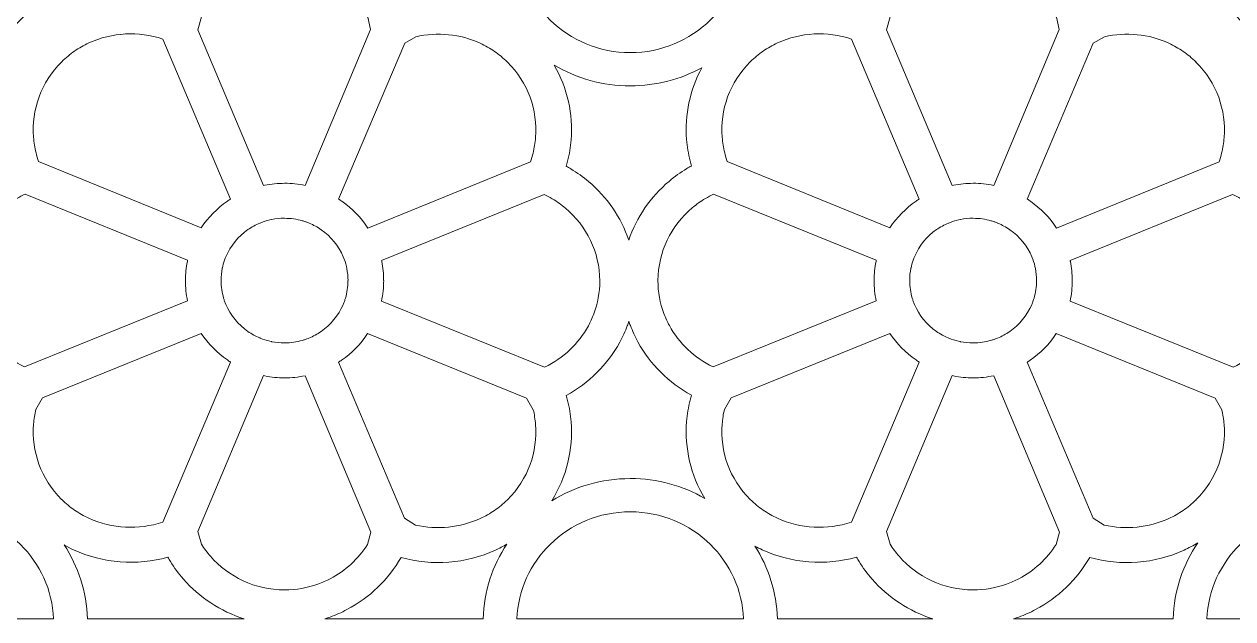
# Model space of a CAD drawing. Header units: millimetres. Extents: x -1200 to 1200, y -590 to 590.
# Drawn here: x 48 to 749, y -590 to -246 of the extents above; entities that cross this region are included whole.
import ezdxf

# ---------------------------------------------------------------- set-up
doc = ezdxf.new("R2010")
doc.units = ezdxf.units.MM
doc.header["$MEASUREMENT"] = 0
doc.layers.add('Layer 1', color=7, linetype='Continuous')

msp = doc.modelspace()

# ---------------------------------------------------------------- linework, layer by layer
at = {"layer": 'Layer 1', "color": 250, "lineweight": 20}
for points, knots in [([(65.3679, -197.5319), (65.3679, -197.5319), (65.3679, -197.5295), (65.3679, -197.5295), (65.3679, -197.5295), (65.4062, -197.5295), (65.4062, -197.5295), (65.4058, -179.7629), (58.037, -163.65), (46.1269, -151.9653), (34.2178, -140.2812), (17.7963, -133.0523), (-0.3109, -133.0513), (-0.3109, -133.0513), (-0.3109, -133.089), (-0.3109, -133.089), (-0.3109, -133.089), (-0.3161, -133.089), (-0.3161, -133.089), (-0.3161, -133.089), (-0.3185, -133.089), (-0.3185, -133.089), (-0.3185, -133.089), (-0.3185, -133.0513), (-0.3185, -133.0513), (-18.4271, -133.0516), (-34.8506, -140.2812), (-46.7604, -151.9667), (-58.6692, -163.651), (-66.0374, -179.7622), (-66.0384, -197.5268), (-66.0384, -197.5268), (-66, -197.5268), (-66, -197.5268), (-66, -197.5268), (-66, -197.5319), (-66, -197.5319), (-66, -197.5319), (-66, -197.5343), (-66, -197.5343), (-66, -197.5343), (-66.0384, -197.5343), (-66.0384, -197.5343), (-66.0381, -215.3006), (-58.6692, -231.4135), (-46.7587, -243.0982), (-34.8496, -254.7819), (-18.4281, -262.0108), (-0.3213, -262.0118), (-0.3213, -262.0118), (-0.3213, -261.9742), (-0.3213, -261.9742), (-0.3213, -261.9742), (-0.3161, -261.9742), (-0.3161, -261.9742), (-0.3161, -261.9742), (-0.3137, -261.9742), (-0.3137, -261.9742), (-0.3137, -261.9742), (-0.3137, -262.0118), (-0.3137, -262.0118), (17.7952, -262.0115), (34.2185, -254.7819), (46.1286, -243.0968), (58.0377, -231.4125), (65.4051, -215.3016), (65.4062, -197.537), (65.4062, -197.537), (65.3679, -197.537), (65.3679, -197.537), (65.3679, -197.537), (65.3679, -197.5319), (65.3679, -197.5319)], [0, 0, 0, 0, 0.04166667, 0.04166667, 0.04166667, 0.08333333, 0.08333333, 0.08333333, 0.125, 0.125, 0.125, 0.16666667, 0.16666667, 0.16666667, 0.20833333, 0.20833333, 0.20833333, 0.25, 0.25, 0.25, 0.29166667, 0.29166667, 0.29166667, 0.33333333, 0.33333333, 0.33333333, 0.375, 0.375, 0.375, 0.41666667, 0.41666667, 0.41666667, 0.45833333, 0.45833333, 0.45833333, 0.5, 0.5, 0.5, 0.54166667, 0.54166667, 0.54166667, 0.58333333, 0.58333333, 0.58333333, 0.625, 0.625, 0.625, 0.66666667, 0.66666667, 0.66666667, 0.70833333, 0.70833333, 0.70833333, 0.75, 0.75, 0.75, 0.79166667, 0.79166667, 0.79166667, 0.83333333, 0.83333333, 0.83333333, 0.875, 0.875, 0.875, 0.91666667, 0.91666667, 0.91666667, 0.95833333, 0.95833333, 0.95833333, 1, 1, 1, 1]), ([(465.3695, -197.5319), (465.3695, -197.5319), (465.3695, -197.5295), (465.3695, -197.5295), (465.3695, -197.5295), (465.4078, -197.5295), (465.4078, -197.5295), (465.4075, -179.7629), (458.0387, -163.65), (446.1285, -151.9653), (434.2194, -140.2812), (417.7979, -133.0523), (399.6908, -133.0513), (399.6908, -133.0513), (399.6908, -133.089), (399.6908, -133.089), (399.6908, -133.089), (399.6855, -133.089), (399.6855, -133.089), (399.6855, -133.089), (399.6831, -133.089), (399.6831, -133.089), (399.6831, -133.089), (399.6831, -133.0513), (399.6831, -133.0513), (381.5746, -133.0516), (365.151, -140.2812), (353.2412, -151.9667), (341.3324, -163.651), (333.9643, -179.7622), (333.9633, -197.5268), (333.9633, -197.5268), (334.0016, -197.5268), (334.0016, -197.5268), (334.0016, -197.5268), (334.0016, -197.5319), (334.0016, -197.5319), (334.0016, -197.5319), (334.0016, -197.5343), (334.0016, -197.5343), (334.0016, -197.5343), (333.9633, -197.5343), (333.9633, -197.5343), (333.9636, -215.3006), (341.3324, -231.4135), (353.2429, -243.0982), (365.1521, -254.7819), (381.5736, -262.0108), (399.6803, -262.0118), (399.6803, -262.0118), (399.6803, -261.9742), (399.6803, -261.9742), (399.6803, -261.9742), (399.6855, -261.9742), (399.6855, -261.9742), (399.6855, -261.9742), (399.688, -261.9742), (399.688, -261.9742), (399.688, -261.9742), (399.688, -262.0118), (399.688, -262.0118), (417.7968, -262.0115), (434.2201, -254.7819), (446.1303, -243.0968), (458.0394, -231.4125), (465.4068, -215.3016), (465.4078, -197.537), (465.4078, -197.537), (465.3695, -197.537), (465.3695, -197.537), (465.3695, -197.537), (465.3695, -197.5319), (465.3695, -197.5319)], [0, 0, 0, 0, 0.04166667, 0.04166667, 0.04166667, 0.08333333, 0.08333333, 0.08333333, 0.125, 0.125, 0.125, 0.16666667, 0.16666667, 0.16666667, 0.20833333, 0.20833333, 0.20833333, 0.25, 0.25, 0.25, 0.29166667, 0.29166667, 0.29166667, 0.33333333, 0.33333333, 0.33333333, 0.375, 0.375, 0.375, 0.41666667, 0.41666667, 0.41666667, 0.45833333, 0.45833333, 0.45833333, 0.5, 0.5, 0.5, 0.54166667, 0.54166667, 0.54166667, 0.58333333, 0.58333333, 0.58333333, 0.625, 0.625, 0.625, 0.66666667, 0.66666667, 0.66666667, 0.70833333, 0.70833333, 0.70833333, 0.75, 0.75, 0.75, 0.79166667, 0.79166667, 0.79166667, 0.83333333, 0.83333333, 0.83333333, 0.875, 0.875, 0.875, 0.91666667, 0.91666667, 0.91666667, 0.95833333, 0.95833333, 0.95833333, 1, 1, 1, 1]), ([(865.3708, -197.5319), (865.3708, -197.5319), (865.3708, -197.5295), (865.3708, -197.5295), (865.3708, -197.5295), (865.4091, -197.5295), (865.4091, -197.5295), (865.4087, -179.7629), (858.0399, -163.65), (846.1298, -151.9653), (834.2207, -140.2812), (817.7992, -133.0523), (799.692, -133.0513), (799.692, -133.0513), (799.692, -133.089), (799.692, -133.089), (799.692, -133.089), (799.6868, -133.089), (799.6868, -133.089), (799.6868, -133.089), (799.6844, -133.089), (799.6844, -133.089), (799.6844, -133.089), (799.6844, -133.0513), (799.6844, -133.0513), (781.5759, -133.0516), (765.1523, -140.2812), (753.2425, -151.9667), (741.3337, -163.651), (733.9655, -179.7622), (733.9645, -197.5268), (733.9645, -197.5268), (734.0029, -197.5268), (734.0029, -197.5268), (734.0029, -197.5268), (734.0029, -197.5319), (734.0029, -197.5319), (734.0029, -197.5319), (734.0029, -197.5343), (734.0029, -197.5343), (734.0029, -197.5343), (733.9645, -197.5343), (733.9645, -197.5343), (733.9649, -215.3006), (741.3337, -231.4135), (753.2442, -243.0982), (765.1533, -254.7819), (781.5748, -262.0108), (799.6816, -262.0118), (799.6816, -262.0118), (799.6816, -261.9742), (799.6816, -261.9742), (799.6816, -261.9742), (799.6868, -261.9742), (799.6868, -261.9742), (799.6868, -261.9742), (799.6893, -261.9742), (799.6893, -261.9742), (799.6893, -261.9742), (799.6893, -262.0118), (799.6893, -262.0118), (817.7981, -262.0115), (834.2214, -254.7819), (846.1315, -243.0968), (858.0406, -231.4125), (865.408, -215.3016), (865.4091, -197.537), (865.4091, -197.537), (865.3708, -197.537), (865.3708, -197.537), (865.3708, -197.537), (865.3708, -197.5319), (865.3708, -197.5319)], [0, 0, 0, 0, 0.04166667, 0.04166667, 0.04166667, 0.08333333, 0.08333333, 0.08333333, 0.125, 0.125, 0.125, 0.16666667, 0.16666667, 0.16666667, 0.20833333, 0.20833333, 0.20833333, 0.25, 0.25, 0.25, 0.29166667, 0.29166667, 0.29166667, 0.33333333, 0.33333333, 0.33333333, 0.375, 0.375, 0.375, 0.41666667, 0.41666667, 0.41666667, 0.45833333, 0.45833333, 0.45833333, 0.5, 0.5, 0.5, 0.54166667, 0.54166667, 0.54166667, 0.58333333, 0.58333333, 0.58333333, 0.625, 0.625, 0.625, 0.66666667, 0.66666667, 0.66666667, 0.70833333, 0.70833333, 0.70833333, 0.75, 0.75, 0.75, 0.79166667, 0.79166667, 0.79166667, 0.83333333, 0.83333333, 0.83333333, 0.875, 0.875, 0.875, 0.91666667, 0.91666667, 0.91666667, 0.95833333, 0.95833333, 0.95833333, 1, 1, 1, 1]), ([(249.2026, -248.6367), (249.2026, -248.6367), (247.5215, -241.4191), (247.5215, -241.4191), (242.1756, -232.9488), (234.6648, -225.9862), (225.7677, -221.3124), (223.577, -220.1616), (221.1935, -219.1173), (218.6291, -218.192), (212.5486, -215.9993), (206.0332, -214.8024), (199.2887, -214.802), (199.2887, -214.802), (199.2887, -214.8418), (199.2887, -214.8418), (199.2887, -214.8418), (199.2824, -214.8418), (199.2824, -214.8418), (182.1456, -214.8418), (166.7809, -222.3841), (156.3352, -234.3168), (154.4278, -236.4955), (152.6822, -238.8206), (151.1193, -241.27), (151.1193, -241.27), (149.0919, -248.7295), (149.0919, -248.7295), (149.0919, -248.7295), (187.1651, -338.9738), (187.1651, -338.9738), (187.1651, -338.9738), (187.909, -338.8263), (187.909, -338.8263), (191.5833, -338.0998), (195.3814, -337.7173), (199.2667, -337.7163), (199.2667, -337.7163), (199.2667, -337.6769), (199.2667, -337.6769), (199.2667, -337.6769), (199.2779, -337.6769), (199.2779, -337.6769), (203.3351, -337.6769), (207.3411, -338.1132), (211.248, -338.9378), (211.248, -338.9378), (249.2026, -248.6367), (249.2026, -248.6367)], [0, 0, 0, 0, 0.0625, 0.0625, 0.0625, 0.125, 0.125, 0.125, 0.1875, 0.1875, 0.1875, 0.25, 0.25, 0.25, 0.3125, 0.3125, 0.3125, 0.375, 0.375, 0.375, 0.4375, 0.4375, 0.4375, 0.5, 0.5, 0.5, 0.5625, 0.5625, 0.5625, 0.625, 0.625, 0.625, 0.6875, 0.6875, 0.6875, 0.75, 0.75, 0.75, 0.8125, 0.8125, 0.8125, 0.875, 0.875, 0.875, 0.9375, 0.9375, 0.9375, 1, 1, 1, 1]), ([(648.3909, -248.6367), (648.3909, -248.6367), (646.7099, -241.4191), (646.7099, -241.4191), (641.3639, -232.9488), (633.8531, -225.9862), (624.956, -221.3124), (622.7654, -220.1616), (620.3819, -219.1173), (617.8174, -218.192), (611.7369, -215.9993), (605.2215, -214.8024), (598.477, -214.802), (598.477, -214.802), (598.477, -214.8418), (598.477, -214.8418), (598.477, -214.8418), (598.4707, -214.8418), (598.4707, -214.8418), (581.3339, -214.8418), (565.9691, -222.3841), (555.5235, -234.3168), (553.6161, -236.4955), (551.8705, -238.8206), (550.3076, -241.27), (550.3076, -241.27), (548.2802, -248.7295), (548.2802, -248.7295), (548.2802, -248.7295), (586.3534, -338.9738), (586.3534, -338.9738), (586.3534, -338.9738), (587.0973, -338.8263), (587.0973, -338.8263), (590.7716, -338.0998), (594.5697, -337.7173), (598.455, -337.7163), (598.455, -337.7163), (598.455, -337.6769), (598.455, -337.6769), (598.455, -337.6769), (598.4662, -337.6769), (598.4662, -337.6769), (602.5235, -337.6769), (606.5294, -338.1132), (610.4364, -338.9378), (610.4364, -338.9378), (648.3909, -248.6367), (648.3909, -248.6367)], [0, 0, 0, 0, 0.0625, 0.0625, 0.0625, 0.125, 0.125, 0.125, 0.1875, 0.1875, 0.1875, 0.25, 0.25, 0.25, 0.3125, 0.3125, 0.3125, 0.375, 0.375, 0.375, 0.4375, 0.4375, 0.4375, 0.5, 0.5, 0.5, 0.5625, 0.5625, 0.5625, 0.625, 0.625, 0.625, 0.6875, 0.6875, 0.6875, 0.75, 0.75, 0.75, 0.8125, 0.8125, 0.8125, 0.875, 0.875, 0.875, 0.9375, 0.9375, 0.9375, 1, 1, 1, 1]), ([(56.7455, -325.1364), (56.7455, -325.1364), (151.0266, -363.48), (151.0266, -363.48), (155.012, -357.4583), (160.1528, -352.2164), (166.1457, -348.0548), (166.7701, -347.621), (167.3895, -347.2062), (168.0078, -346.8086), (168.0078, -346.8086), (128.7095, -254.1342), (128.7095, -254.1342), (114.6564, -249.4764), (99.2359, -250.2207), (85.8511, -256.3997), (82.9278, -257.75), (80.1564, -259.313), (77.5773, -261.0859), (74.9957, -262.8604), (72.4901, -264.9221), (70.0913, -267.2725), (70.0913, -267.2725), (70.1115, -267.2923), (70.1115, -267.2923), (70.1115, -267.2923), (70.1017, -267.3016), (70.1017, -267.3016), (57.9952, -279.1786), (52.5729, -295.1824), (53.7869, -310.8928), (54.03, -314.0409), (54.5117, -317.0941), (55.2308, -320.015), (55.6564, -321.745), (56.1607, -323.4546), (56.7455, -325.1364)], [0, 0, 0, 0, 0.08333333, 0.08333333, 0.08333333, 0.16666667, 0.16666667, 0.16666667, 0.25, 0.25, 0.25, 0.33333333, 0.33333333, 0.33333333, 0.41666667, 0.41666667, 0.41666667, 0.5, 0.5, 0.5, 0.58333333, 0.58333333, 0.58333333, 0.66666667, 0.66666667, 0.66666667, 0.75, 0.75, 0.75, 0.83333333, 0.83333333, 0.83333333, 0.91666667, 0.91666667, 0.91666667, 1, 1, 1, 1]), ([(247.6181, -363.6274), (247.6181, -363.6274), (341.8081, -325.3215), (341.8081, -325.3215), (342.393, -323.6397), (342.8995, -321.9291), (343.3253, -320.1987), (344.0444, -317.2779), (344.5261, -314.225), (344.7692, -311.0765), (345.9833, -295.3661), (340.5609, -279.3624), (328.4544, -267.4853), (328.4544, -267.4853), (328.4447, -267.4761), (328.4447, -267.4761), (328.4447, -267.4761), (328.4649, -267.4563), (328.4649, -267.4563), (326.066, -265.1055), (323.5608, -263.0439), (320.9789, -261.2696), (318.4001, -259.4965), (315.6284, -257.9334), (312.705, -256.5838), (301.0602, -251.2075), (287.8729, -249.9459), (275.3866, -252.7761), (275.3866, -252.7761), (268.919, -256.5072), (268.919, -256.5072), (268.919, -256.5072), (230.6163, -346.8329), (230.6163, -346.8329), (231.2674, -347.249), (231.9071, -347.6743), (232.5321, -348.1106), (238.5107, -352.2811), (243.6401, -357.5544), (247.6181, -363.6274)], [0, 0, 0, 0, 0.07692308, 0.07692308, 0.07692308, 0.15384615, 0.15384615, 0.15384615, 0.23076923, 0.23076923, 0.23076923, 0.30769231, 0.30769231, 0.30769231, 0.38461538, 0.38461538, 0.38461538, 0.46153846, 0.46153846, 0.46153846, 0.53846154, 0.53846154, 0.53846154, 0.61538462, 0.61538462, 0.61538462, 0.69230769, 0.69230769, 0.69230769, 0.76923077, 0.76923077, 0.76923077, 0.84615385, 0.84615385, 0.84615385, 0.92307692, 0.92307692, 0.92307692, 1, 1, 1, 1]), ([(455.9339, -325.1364), (455.9339, -325.1364), (550.2148, -363.48), (550.2148, -363.48), (554.2003, -357.4583), (559.3411, -352.2164), (565.3341, -348.0548), (565.9583, -347.621), (566.5778, -347.2062), (567.1961, -346.8086), (567.1961, -346.8086), (527.8977, -254.1342), (527.8977, -254.1342), (513.8447, -249.4764), (498.4242, -250.2207), (485.0394, -256.3997), (482.116, -257.75), (479.3447, -259.313), (476.7655, -261.0859), (474.1839, -262.8604), (471.6784, -264.9221), (469.2795, -267.2725), (469.2795, -267.2725), (469.2997, -267.2923), (469.2997, -267.2923), (469.2997, -267.2923), (469.29, -267.3016), (469.29, -267.3016), (457.1835, -279.1786), (451.7611, -295.1824), (452.9752, -310.8928), (453.2183, -314.0409), (453.7, -317.0941), (454.4191, -320.015), (454.8446, -321.745), (455.349, -323.4546), (455.9339, -325.1364)], [0, 0, 0, 0, 0.08333333, 0.08333333, 0.08333333, 0.16666667, 0.16666667, 0.16666667, 0.25, 0.25, 0.25, 0.33333333, 0.33333333, 0.33333333, 0.41666667, 0.41666667, 0.41666667, 0.5, 0.5, 0.5, 0.58333333, 0.58333333, 0.58333333, 0.66666667, 0.66666667, 0.66666667, 0.75, 0.75, 0.75, 0.83333333, 0.83333333, 0.83333333, 0.91666667, 0.91666667, 0.91666667, 1, 1, 1, 1]), ([(646.8065, -363.6274), (646.8065, -363.6274), (740.9964, -325.3215), (740.9964, -325.3215), (741.5813, -323.6397), (742.0877, -321.9291), (742.5136, -320.1987), (743.2328, -317.2779), (743.7144, -314.225), (743.9575, -311.0765), (745.1715, -295.3661), (739.7493, -279.3624), (727.6427, -267.4853), (727.6427, -267.4853), (727.633, -267.4761), (727.633, -267.4761), (727.633, -267.4761), (727.6531, -267.4563), (727.6531, -267.4563), (725.2543, -265.1055), (722.7491, -263.0439), (720.1671, -261.2696), (717.5884, -259.4965), (714.8167, -257.9334), (711.8933, -256.5838), (700.2486, -251.2075), (687.0612, -249.9459), (674.5749, -252.7761), (674.5749, -252.7761), (668.1073, -256.5072), (668.1073, -256.5072), (668.1073, -256.5072), (629.8046, -346.8329), (629.8046, -346.8329), (630.4558, -347.249), (631.0954, -347.6743), (631.7204, -348.1106), (637.699, -352.2811), (642.8283, -357.5544), (646.8065, -363.6274)], [0, 0, 0, 0, 0.07692308, 0.07692308, 0.07692308, 0.15384615, 0.15384615, 0.15384615, 0.23076923, 0.23076923, 0.23076923, 0.30769231, 0.30769231, 0.30769231, 0.38461538, 0.38461538, 0.38461538, 0.46153846, 0.46153846, 0.46153846, 0.53846154, 0.53846154, 0.53846154, 0.61538462, 0.61538462, 0.61538462, 0.69230769, 0.69230769, 0.69230769, 0.76923077, 0.76923077, 0.76923077, 0.84615385, 0.84615385, 0.84615385, 0.92307692, 0.92307692, 0.92307692, 1, 1, 1, 1]), ([(355.6303, -269.2722), (363.298, -282.5576), (366.5471, -297.6738), (365.3951, -312.5846), (365.0806, -316.6541), (364.4102, -320.7945), (363.3849, -324.9605), (363.1449, -325.9354), (362.884, -326.9089), (362.6036, -327.8786), (363.4981, -328.3703), (364.3858, -328.8784), (365.2636, -329.4044), (368.9073, -331.5878), (372.3535, -334.0502), (375.5674, -336.7585), (386.2258, -345.7397), (394.3703, -357.4258), (398.8426, -370.7026), (403.3012, -357.3505), (411.4698, -345.5977), (422.1774, -336.5751), (425.3917, -333.8664), (428.8375, -331.4041), (432.4811, -329.2209), (433.359, -328.6951), (434.2452, -328.1872), (435.1398, -327.6955), (434.8594, -326.7251), (434.5996, -325.7516), (434.3596, -324.7764), (433.3342, -320.6104), (432.6638, -316.4703), (432.3493, -312.4008), (431.244, -298.096), (434.1876, -283.6023), (441.1986, -270.7175), (428.9181, -277.426), (414.7639, -281.2502), (399.688, -281.2505), (399.688, -281.2505), (399.688, -281.2881), (399.688, -281.2881), (399.688, -281.2881), (399.6855, -281.2881), (399.6855, -281.2881), (399.6855, -281.2881), (399.6803, -281.2881), (399.6803, -281.2881), (399.6803, -281.2881), (399.6803, -281.2505), (399.6803, -281.2505), (383.5542, -281.2495), (368.4814, -276.8733), (355.6303, -269.2722)], [0, 0, 0, 0, 0.05555556, 0.05555556, 0.05555556, 0.11111111, 0.11111111, 0.11111111, 0.16666667, 0.16666667, 0.16666667, 0.22222222, 0.22222222, 0.22222222, 0.27777778, 0.27777778, 0.27777778, 0.33333333, 0.33333333, 0.33333333, 0.38888889, 0.38888889, 0.38888889, 0.44444444, 0.44444444, 0.44444444, 0.5, 0.5, 0.5, 0.55555556, 0.55555556, 0.55555556, 0.61111111, 0.61111111, 0.61111111, 0.66666667, 0.66666667, 0.66666667, 0.72222222, 0.72222222, 0.72222222, 0.77777778, 0.77777778, 0.77777778, 0.83333333, 0.83333333, 0.83333333, 0.88888889, 0.88888889, 0.88888889, 0.94444444, 0.94444444, 0.94444444, 1, 1, 1, 1]), ([(143.1164, -382.229), (143.1164, -382.229), (48.8511, -343.9477), (48.8511, -343.9477), (47.1896, -344.7412), (45.5883, -345.5994), (44.0506, -346.5205), (41.3518, -348.138), (38.7982, -349.9625), (36.4161, -351.9704), (24.2534, -362.2187), (16.5651, -377.2927), (16.5651, -394.1053), (16.5651, -394.1053), (16.5651, -394.1118), (16.5651, -394.1118), (16.5651, -394.1118), (16.525, -394.1118), (16.525, -394.1118), (16.5253, -400.7286), (17.745, -407.1215), (19.9806, -413.0864), (20.9233, -415.6028), (21.9881, -417.9408), (23.1607, -420.0901), (28.793, -430.4109), (37.6859, -438.8333), (48.5253, -444.0885), (48.5253, -444.0885), (143.0938, -405.8284), (143.0938, -405.8284), (142.2501, -401.9895), (141.8054, -398.0513), (141.8054, -394.0636), (141.8054, -394.0636), (141.8054, -394.0527), (141.8054, -394.0527), (141.8054, -394.0527), (141.8455, -394.0527), (141.8455, -394.0527), (141.8465, -390.2517), (142.2347, -386.5326), (142.972, -382.9342), (142.972, -382.9342), (143.1164, -382.229), (143.1164, -382.229)], [0, 0, 0, 0, 0.06666667, 0.06666667, 0.06666667, 0.13333333, 0.13333333, 0.13333333, 0.2, 0.2, 0.2, 0.26666667, 0.26666667, 0.26666667, 0.33333333, 0.33333333, 0.33333333, 0.4, 0.4, 0.4, 0.46666667, 0.46666667, 0.46666667, 0.53333333, 0.53333333, 0.53333333, 0.6, 0.6, 0.6, 0.66666667, 0.66666667, 0.66666667, 0.73333333, 0.73333333, 0.73333333, 0.8, 0.8, 0.8, 0.86666667, 0.86666667, 0.86666667, 0.93333333, 0.93333333, 0.93333333, 1, 1, 1, 1]), ([(349.7043, -344.1314), (349.7043, -344.1314), (255.4983, -382.3884), (255.4983, -382.3884), (255.5746, -382.7176), (255.6235, -382.9274), (255.642, -383.0194), (255.642, -383.0194), (255.642, -383.0591), (255.642, -383.0591), (256.3413, -386.5062), (256.7096, -390.1806), (256.7106, -394.0527), (256.7106, -394.0527), (256.7507, -394.0527), (256.7507, -394.0527), (256.7507, -394.0527), (256.7507, -394.0636), (256.7507, -394.0636), (256.7507, -398.1246), (256.2952, -402.1195), (255.4334, -405.9995), (255.4334, -405.9995), (350.0304, -444.2716), (350.0304, -444.2716), (360.8691, -439.0167), (369.7628, -430.5946), (375.3955, -420.2742), (376.568, -418.1249), (377.6328, -415.7865), (378.5755, -413.2705), (380.8112, -407.3052), (382.0308, -400.9126), (382.0311, -394.2952), (382.0311, -394.2952), (381.9911, -394.2952), (381.9911, -394.2952), (381.9911, -394.2952), (381.9911, -394.2894), (381.9911, -394.2894), (381.9911, -377.4765), (374.3027, -362.4021), (362.1404, -352.1538), (359.758, -350.1459), (357.2046, -348.3214), (354.5058, -346.7043), (352.9684, -345.7828), (351.3655, -344.9249), (349.7043, -344.1314)], [0, 0, 0, 0, 0.0625, 0.0625, 0.0625, 0.125, 0.125, 0.125, 0.1875, 0.1875, 0.1875, 0.25, 0.25, 0.25, 0.3125, 0.3125, 0.3125, 0.375, 0.375, 0.375, 0.4375, 0.4375, 0.4375, 0.5, 0.5, 0.5, 0.5625, 0.5625, 0.5625, 0.625, 0.625, 0.625, 0.6875, 0.6875, 0.6875, 0.75, 0.75, 0.75, 0.8125, 0.8125, 0.8125, 0.875, 0.875, 0.875, 0.9375, 0.9375, 0.9375, 1, 1, 1, 1]), ([(542.3047, -382.229), (542.3047, -382.229), (448.0394, -343.9477), (448.0394, -343.9477), (446.3778, -344.7412), (444.7767, -345.5994), (443.2389, -346.5205), (440.5402, -348.138), (437.9865, -349.9625), (435.6044, -351.9704), (423.4417, -362.2187), (415.7534, -377.2927), (415.7534, -394.1053), (415.7534, -394.1053), (415.7534, -394.1118), (415.7534, -394.1118), (415.7534, -394.1118), (415.7133, -394.1118), (415.7133, -394.1118), (415.7136, -400.7286), (416.9333, -407.1215), (419.1689, -413.0864), (420.1116, -415.6028), (421.1764, -417.9408), (422.349, -420.0901), (427.9813, -430.4109), (436.8742, -438.8333), (447.7137, -444.0885), (447.7137, -444.0885), (542.282, -405.8284), (542.282, -405.8284), (541.4384, -401.9895), (540.9937, -398.0513), (540.9937, -394.0636), (540.9937, -394.0636), (540.9937, -394.0527), (540.9937, -394.0527), (540.9937, -394.0527), (541.0338, -394.0527), (541.0338, -394.0527), (541.0349, -390.2517), (541.423, -386.5326), (542.1604, -382.9342), (542.1604, -382.9342), (542.3047, -382.229), (542.3047, -382.229)], [0, 0, 0, 0, 0.06666667, 0.06666667, 0.06666667, 0.13333333, 0.13333333, 0.13333333, 0.2, 0.2, 0.2, 0.26666667, 0.26666667, 0.26666667, 0.33333333, 0.33333333, 0.33333333, 0.4, 0.4, 0.4, 0.46666667, 0.46666667, 0.46666667, 0.53333333, 0.53333333, 0.53333333, 0.6, 0.6, 0.6, 0.66666667, 0.66666667, 0.66666667, 0.73333333, 0.73333333, 0.73333333, 0.8, 0.8, 0.8, 0.86666667, 0.86666667, 0.86666667, 0.93333333, 0.93333333, 0.93333333, 1, 1, 1, 1]), ([(748.8926, -344.1314), (748.8926, -344.1314), (654.6866, -382.3884), (654.6866, -382.3884), (654.7629, -382.7176), (654.8118, -382.9274), (654.8303, -383.0194), (654.8303, -383.0194), (654.8303, -383.0591), (654.8303, -383.0591), (655.5296, -386.5062), (655.8979, -390.1806), (655.8989, -394.0527), (655.8989, -394.0527), (655.939, -394.0527), (655.939, -394.0527), (655.939, -394.0527), (655.939, -394.0636), (655.939, -394.0636), (655.939, -398.1246), (655.4835, -402.1195), (654.6217, -405.9995), (654.6217, -405.9995), (749.2187, -444.2716), (749.2187, -444.2716), (760.0575, -439.0167), (768.9511, -430.5946), (774.5837, -420.2742), (775.7563, -418.1249), (776.8211, -415.7865), (777.7638, -413.2705), (779.9994, -407.3052), (781.2191, -400.9126), (781.2194, -394.2952), (781.2194, -394.2952), (781.1793, -394.2952), (781.1793, -394.2952), (781.1793, -394.2952), (781.1793, -394.2894), (781.1793, -394.2894), (781.1793, -377.4765), (773.491, -362.4021), (761.3287, -352.1538), (758.9462, -350.1459), (756.3929, -348.3214), (753.6941, -346.7043), (752.1568, -345.7828), (750.5538, -344.9249), (748.8926, -344.1314)], [0, 0, 0, 0, 0.0625, 0.0625, 0.0625, 0.125, 0.125, 0.125, 0.1875, 0.1875, 0.1875, 0.25, 0.25, 0.25, 0.3125, 0.3125, 0.3125, 0.375, 0.375, 0.375, 0.4375, 0.4375, 0.4375, 0.5, 0.5, 0.5, 0.5625, 0.5625, 0.5625, 0.625, 0.625, 0.625, 0.6875, 0.6875, 0.6875, 0.75, 0.75, 0.75, 0.8125, 0.8125, 0.8125, 0.875, 0.875, 0.875, 0.9375, 0.9375, 0.9375, 1, 1, 1, 1]), ([(164.5497, -406.0248), (164.6607, -406.3355), (164.774, -406.6401), (164.8895, -406.9377), (164.8895, -406.9377), (165.2822, -407.8667), (165.2822, -407.8667), (167.9757, -414.2395), (172.4326, -419.675), (178.0364, -423.5666), (179.045, -424.2671), (180.1939, -424.9689), (181.477, -425.6672), (182.4804, -426.2134), (183.5835, -426.7417), (184.7847, -427.2447), (184.7847, -427.2447), (184.8228, -427.2601), (184.8228, -427.2601), (184.8228, -427.2601), (184.8646, -427.2772), (184.8646, -427.2772), (184.8646, -427.2772), (185.1847, -427.4076), (185.1847, -427.4076), (186.9795, -428.1388), (188.8601, -428.7369), (190.8108, -429.1869), (191.7744, -429.4093), (191.7518, -429.4217), (191.9534, -429.4613), (194.3138, -429.9281), (196.7601, -430.1741), (199.2667, -430.1744), (199.2667, -430.1744), (199.2667, -430.1348), (199.2667, -430.1348), (199.2667, -430.1348), (199.2779, -430.1348), (199.2779, -430.1348), (202.9375, -430.1348), (206.3869, -429.6472), (209.5677, -428.74), (210.1278, -428.5802), (210.7566, -428.38), (211.4524, -428.1412), (211.9568, -427.9677), (212.4422, -427.7895), (212.9103, -427.6074), (212.9103, -427.6074), (213.303, -427.4421), (213.303, -427.4421), (213.303, -427.4421), (213.3082, -427.4401), (213.3082, -427.4401), (213.3082, -427.4401), (213.3888, -427.4004), (213.3888, -427.4004), (214.6325, -426.893), (215.8539, -426.3133), (217.0456, -425.6676), (218.2119, -425.0359), (219.3455, -424.3386), (220.4399, -423.582), (226.0645, -419.6935), (230.5246, -414.3076), (233.2087, -408.0238), (233.2087, -408.0238), (233.2463, -407.9362), (233.2463, -407.9362), (233.2463, -407.9362), (233.2453, -407.9359), (233.2453, -407.9359), (233.5, -407.3364), (233.7381, -406.7314), (233.9575, -406.1234), (234.2132, -405.4154), (234.4231, -404.7899), (234.5839, -404.2526), (235.5336, -401.082), (236.0442, -397.665), (236.0442, -394.0636), (236.0442, -394.0636), (236.0442, -394.0527), (236.0442, -394.0527), (236.0442, -394.0527), (236.0847, -394.0527), (236.0847, -394.0527), (236.0843, -391.7436), (235.8298, -389.3771), (235.3466, -386.9856), (235.3466, -386.9856), (235.3394, -386.9873), (235.3394, -386.9873), (235.3394, -386.9873), (235.1081, -385.8431), (235.1081, -385.8431), (234.6554, -383.931), (234.0639, -382.112), (233.3486, -380.3993), (233.3486, -380.3993), (233.3214, -380.3336), (233.3214, -380.3336), (230.6585, -373.991), (226.1981, -368.5493), (220.5609, -364.6163), (219.4417, -363.8355), (218.304, -363.1275), (217.1548, -362.4996), (216.1326, -361.9412), (214.9077, -361.3663), (213.4819, -360.7798), (213.4819, -360.7798), (213.4909, -360.7593), (213.4909, -360.7593), (213.4909, -360.7593), (212.165, -360.2392), (212.165, -360.2392), (211.9313, -360.1536), (211.6945, -360.0688), (211.4527, -359.9856), (210.757, -359.7468), (210.1282, -359.5466), (209.568, -359.3868), (206.3869, -358.4797), (202.9375, -357.9921), (199.2779, -357.9921), (199.2779, -357.9921), (199.2667, -357.9921), (199.2667, -357.9921), (199.2667, -357.9921), (199.2667, -357.9524), (199.2667, -357.9524), (196.7605, -357.9527), (194.3145, -358.1988), (191.9534, -358.6658), (191.7357, -358.7086), (191.7814, -358.7161), (190.8108, -358.9399), (188.8605, -359.3895), (186.9795, -359.9884), (185.1844, -360.7196), (185.1844, -360.7196), (185.0191, -360.787), (185.0191, -360.787), (183.7266, -361.3194), (182.5449, -361.8785), (181.4763, -362.4599), (180.1935, -363.1579), (179.0447, -363.8601), (178.0361, -364.5605), (172.4326, -368.4522), (167.9761, -373.8873), (165.2822, -380.2604), (165.2822, -380.2604), (164.9013, -381.161), (164.9013, -381.161), (164.3391, -382.6143), (163.8606, -384.1572), (163.4714, -385.7846), (163.2419, -386.7437), (163.2353, -386.6982), (163.1934, -386.9018), (162.7211, -389.2084), (162.4718, -391.6002), (162.4714, -394.0527), (162.4714, -394.0527), (162.5119, -394.0527), (162.5119, -394.0527), (162.5119, -394.0527), (162.5119, -394.0636), (162.5119, -394.0636), (162.5119, -397.6579), (163.0106, -401.0471), (163.938, -404.1733), (164.1009, -404.7228), (164.306, -405.3422), (164.5497, -406.0248)], [0, 0, 0, 0, 0.01694915, 0.01694915, 0.01694915, 0.03389831, 0.03389831, 0.03389831, 0.05084746, 0.05084746, 0.05084746, 0.06779661, 0.06779661, 0.06779661, 0.08474576, 0.08474576, 0.08474576, 0.10169492, 0.10169492, 0.10169492, 0.11864407, 0.11864407, 0.11864407, 0.13559322, 0.13559322, 0.13559322, 0.15254237, 0.15254237, 0.15254237, 0.16949153, 0.16949153, 0.16949153, 0.18644068, 0.18644068, 0.18644068, 0.20338983, 0.20338983, 0.20338983, 0.22033898, 0.22033898, 0.22033898, 0.23728814, 0.23728814, 0.23728814, 0.25423729, 0.25423729, 0.25423729, 0.27118644, 0.27118644, 0.27118644, 0.28813559, 0.28813559, 0.28813559, 0.30508475, 0.30508475, 0.30508475, 0.3220339, 0.3220339, 0.3220339, 0.33898305, 0.33898305, 0.33898305, 0.3559322, 0.3559322, 0.3559322, 0.37288136, 0.37288136, 0.37288136, 0.38983051, 0.38983051, 0.38983051, 0.40677966, 0.40677966, 0.40677966, 0.42372881, 0.42372881, 0.42372881, 0.44067797, 0.44067797, 0.44067797, 0.45762712, 0.45762712, 0.45762712, 0.47457627, 0.47457627, 0.47457627, 0.49152542, 0.49152542, 0.49152542, 0.50847458, 0.50847458, 0.50847458, 0.52542373, 0.52542373, 0.52542373, 0.54237288, 0.54237288, 0.54237288, 0.55932203, 0.55932203, 0.55932203, 0.57627119, 0.57627119, 0.57627119, 0.59322034, 0.59322034, 0.59322034, 0.61016949, 0.61016949, 0.61016949, 0.62711864, 0.62711864, 0.62711864, 0.6440678, 0.6440678, 0.6440678, 0.66101695, 0.66101695, 0.66101695, 0.6779661, 0.6779661, 0.6779661, 0.69491525, 0.69491525, 0.69491525, 0.71186441, 0.71186441, 0.71186441, 0.72881356, 0.72881356, 0.72881356, 0.74576271, 0.74576271, 0.74576271, 0.76271186, 0.76271186, 0.76271186, 0.77966102, 0.77966102, 0.77966102, 0.79661017, 0.79661017, 0.79661017, 0.81355932, 0.81355932, 0.81355932, 0.83050847, 0.83050847, 0.83050847, 0.84745763, 0.84745763, 0.84745763, 0.86440678, 0.86440678, 0.86440678, 0.88135593, 0.88135593, 0.88135593, 0.89830508, 0.89830508, 0.89830508, 0.91525424, 0.91525424, 0.91525424, 0.93220339, 0.93220339, 0.93220339, 0.94915254, 0.94915254, 0.94915254, 0.96610169, 0.96610169, 0.96610169, 0.98305085, 0.98305085, 0.98305085, 1, 1, 1, 1]), ([(563.7381, -406.0248), (563.849, -406.3355), (563.9623, -406.6401), (564.0777, -406.9377), (564.0777, -406.9377), (564.4705, -407.8667), (564.4705, -407.8667), (567.1641, -414.2395), (571.621, -419.675), (577.2247, -423.5666), (578.2333, -424.2671), (579.3822, -424.9689), (580.6653, -425.6672), (581.6687, -426.2134), (582.7719, -426.7417), (583.973, -427.2447), (583.973, -427.2447), (584.011, -427.2601), (584.011, -427.2601), (584.011, -427.2601), (584.0529, -427.2772), (584.0529, -427.2772), (584.0529, -427.2772), (584.3731, -427.4076), (584.3731, -427.4076), (586.1679, -428.1388), (588.0484, -428.7369), (589.9991, -429.1869), (590.9628, -429.4093), (590.94, -429.4217), (591.1417, -429.4613), (593.5021, -429.9281), (595.9484, -430.1741), (598.455, -430.1744), (598.455, -430.1744), (598.455, -430.1348), (598.455, -430.1348), (598.455, -430.1348), (598.4662, -430.1348), (598.4662, -430.1348), (602.1258, -430.1348), (605.5751, -429.6472), (608.756, -428.74), (609.3161, -428.5802), (609.9449, -428.38), (610.6407, -428.1412), (611.145, -427.9677), (611.6305, -427.7895), (612.0986, -427.6074), (612.0986, -427.6074), (612.4913, -427.4421), (612.4913, -427.4421), (612.4913, -427.4421), (612.4965, -427.4401), (612.4965, -427.4401), (612.4965, -427.4401), (612.5771, -427.4004), (612.5771, -427.4004), (613.8208, -426.893), (615.0422, -426.3133), (616.2339, -425.6676), (617.4002, -425.0359), (618.5337, -424.3386), (619.6282, -423.582), (625.2528, -419.6935), (629.7129, -414.3076), (632.397, -408.0238), (632.397, -408.0238), (632.4347, -407.9362), (632.4347, -407.9362), (632.4347, -407.9362), (632.4336, -407.9359), (632.4336, -407.9359), (632.6882, -407.3364), (632.9264, -406.7314), (633.1458, -406.1234), (633.4015, -405.4154), (633.6114, -404.7899), (633.7722, -404.2526), (634.7219, -401.082), (635.2325, -397.665), (635.2325, -394.0636), (635.2325, -394.0636), (635.2325, -394.0527), (635.2325, -394.0527), (635.2325, -394.0527), (635.273, -394.0527), (635.273, -394.0527), (635.2726, -391.7436), (635.018, -389.3771), (634.535, -386.9856), (634.535, -386.9856), (634.5276, -386.9873), (634.5276, -386.9873), (634.5276, -386.9873), (634.2964, -385.8431), (634.2964, -385.8431), (633.8437, -383.931), (633.2522, -382.112), (632.5369, -380.3993), (632.5369, -380.3993), (632.5096, -380.3336), (632.5096, -380.3336), (629.8468, -373.991), (625.3864, -368.5493), (619.7492, -364.6163), (618.63, -363.8355), (617.4923, -363.1275), (616.3431, -362.4996), (615.3209, -361.9412), (614.096, -361.3663), (612.6702, -360.7798), (612.6702, -360.7798), (612.6793, -360.7593), (612.6793, -360.7593), (612.6793, -360.7593), (611.3532, -360.2392), (611.3532, -360.2392), (611.1196, -360.1536), (610.8827, -360.0688), (610.641, -359.9856), (609.9453, -359.7468), (609.3164, -359.5466), (608.7563, -359.3868), (605.5751, -358.4797), (602.1258, -357.9921), (598.4662, -357.9921), (598.4662, -357.9921), (598.455, -357.9921), (598.455, -357.9921), (598.455, -357.9921), (598.455, -357.9524), (598.455, -357.9524), (595.9488, -357.9527), (593.5029, -358.1988), (591.1417, -358.6658), (590.924, -358.7086), (590.9697, -358.7161), (589.9991, -358.9399), (588.0488, -359.3895), (586.1679, -359.9884), (584.3727, -360.7196), (584.3727, -360.7196), (584.2074, -360.787), (584.2074, -360.787), (582.9149, -361.3194), (581.7333, -361.8785), (580.6646, -362.4599), (579.3818, -363.1579), (578.233, -363.8601), (577.2243, -364.5605), (571.621, -368.4522), (567.1644, -373.8873), (564.4705, -380.2604), (564.4705, -380.2604), (564.0897, -381.161), (564.0897, -381.161), (563.5274, -382.6143), (563.0489, -384.1572), (562.6597, -385.7846), (562.4302, -386.7437), (562.4235, -386.6982), (562.3817, -386.9018), (561.9095, -389.2084), (561.6601, -391.6002), (561.6597, -394.0527), (561.6597, -394.0527), (561.7002, -394.0527), (561.7002, -394.0527), (561.7002, -394.0527), (561.7002, -394.0636), (561.7002, -394.0636), (561.7002, -397.6579), (562.199, -401.0471), (563.1263, -404.1733), (563.2892, -404.7228), (563.4943, -405.3422), (563.7381, -406.0248)], [0, 0, 0, 0, 0.01694915, 0.01694915, 0.01694915, 0.03389831, 0.03389831, 0.03389831, 0.05084746, 0.05084746, 0.05084746, 0.06779661, 0.06779661, 0.06779661, 0.08474576, 0.08474576, 0.08474576, 0.10169492, 0.10169492, 0.10169492, 0.11864407, 0.11864407, 0.11864407, 0.13559322, 0.13559322, 0.13559322, 0.15254237, 0.15254237, 0.15254237, 0.16949153, 0.16949153, 0.16949153, 0.18644068, 0.18644068, 0.18644068, 0.20338983, 0.20338983, 0.20338983, 0.22033898, 0.22033898, 0.22033898, 0.23728814, 0.23728814, 0.23728814, 0.25423729, 0.25423729, 0.25423729, 0.27118644, 0.27118644, 0.27118644, 0.28813559, 0.28813559, 0.28813559, 0.30508475, 0.30508475, 0.30508475, 0.3220339, 0.3220339, 0.3220339, 0.33898305, 0.33898305, 0.33898305, 0.3559322, 0.3559322, 0.3559322, 0.37288136, 0.37288136, 0.37288136, 0.38983051, 0.38983051, 0.38983051, 0.40677966, 0.40677966, 0.40677966, 0.42372881, 0.42372881, 0.42372881, 0.44067797, 0.44067797, 0.44067797, 0.45762712, 0.45762712, 0.45762712, 0.47457627, 0.47457627, 0.47457627, 0.49152542, 0.49152542, 0.49152542, 0.50847458, 0.50847458, 0.50847458, 0.52542373, 0.52542373, 0.52542373, 0.54237288, 0.54237288, 0.54237288, 0.55932203, 0.55932203, 0.55932203, 0.57627119, 0.57627119, 0.57627119, 0.59322034, 0.59322034, 0.59322034, 0.61016949, 0.61016949, 0.61016949, 0.62711864, 0.62711864, 0.62711864, 0.6440678, 0.6440678, 0.6440678, 0.66101695, 0.66101695, 0.66101695, 0.6779661, 0.6779661, 0.6779661, 0.69491525, 0.69491525, 0.69491525, 0.71186441, 0.71186441, 0.71186441, 0.72881356, 0.72881356, 0.72881356, 0.74576271, 0.74576271, 0.74576271, 0.76271186, 0.76271186, 0.76271186, 0.77966102, 0.77966102, 0.77966102, 0.79661017, 0.79661017, 0.79661017, 0.81355932, 0.81355932, 0.81355932, 0.83050847, 0.83050847, 0.83050847, 0.84745763, 0.84745763, 0.84745763, 0.86440678, 0.86440678, 0.86440678, 0.88135593, 0.88135593, 0.88135593, 0.89830508, 0.89830508, 0.89830508, 0.91525424, 0.91525424, 0.91525424, 0.93220339, 0.93220339, 0.93220339, 0.94915254, 0.94915254, 0.94915254, 0.96610169, 0.96610169, 0.96610169, 0.98305085, 0.98305085, 0.98305085, 1, 1, 1, 1]), ([(442.849, -520.2384), (434.6547, -506.6573), (431.1638, -491.0789), (432.3493, -475.7274), (432.6632, -471.6582), (433.3338, -467.5182), (434.3589, -463.3515), (434.5954, -462.3889), (434.851, -461.4298), (435.1272, -460.472), (421.9995, -453.2825), (411.21, -442.549), (404.1505, -429.6133), (402.4244, -426.4505), (400.953, -423.2618), (399.7567, -420.0695), (399.4589, -419.2743), (399.1749, -418.4716), (398.904, -417.6637), (398.6145, -418.5342), (398.3083, -419.3982), (397.9877, -420.2536), (396.7914, -423.4455), (395.32, -426.6346), (393.5939, -429.7967), (386.5344, -442.7331), (375.7432, -453.4669), (362.6144, -460.6561), (362.8906, -461.6132), (363.1484, -462.5723), (363.3849, -463.5342), (364.4102, -467.7002), (365.0806, -471.8402), (365.3951, -475.9101), (366.6179, -491.7346), (362.8844, -507.7875), (354.172, -521.641), (367.3361, -513.4964), (382.9421, -508.7823), (399.6831, -508.7819), (399.6831, -508.7819), (399.6831, -508.7443), (399.6831, -508.7443), (399.6831, -508.7443), (399.6855, -508.7443), (399.6855, -508.7443), (399.6855, -508.7443), (399.6908, -508.7443), (399.6908, -508.7443), (399.6908, -508.7443), (399.6908, -508.7819), (399.6908, -508.7819), (415.4458, -508.783), (430.1942, -512.9575), (442.849, -520.2384)], [0, 0, 0, 0, 0.05555556, 0.05555556, 0.05555556, 0.11111111, 0.11111111, 0.11111111, 0.16666667, 0.16666667, 0.16666667, 0.22222222, 0.22222222, 0.22222222, 0.27777778, 0.27777778, 0.27777778, 0.33333333, 0.33333333, 0.33333333, 0.38888889, 0.38888889, 0.38888889, 0.44444444, 0.44444444, 0.44444444, 0.5, 0.5, 0.5, 0.55555556, 0.55555556, 0.55555556, 0.61111111, 0.61111111, 0.61111111, 0.66666667, 0.66666667, 0.66666667, 0.72222222, 0.72222222, 0.72222222, 0.77777778, 0.77777778, 0.77777778, 0.83333333, 0.83333333, 0.83333333, 0.88888889, 0.88888889, 0.88888889, 0.94444444, 0.94444444, 0.94444444, 1, 1, 1, 1]), ([(59.0335, -462.0601), (59.0335, -462.0601), (55.0854, -468.7144), (55.0854, -468.7144), (54.4464, -471.4525), (54.0136, -474.3019), (53.7869, -477.2357), (52.5718, -492.9691), (57.9791, -508.9735), (70.0616, -520.8249), (70.0616, -520.8249), (70.1017, -520.8249), (70.1017, -520.8249), (70.1017, -520.8249), (70.1115, -520.8345), (70.1115, -520.8345), (70.1115, -520.8345), (70.0913, -520.8544), (70.0913, -520.8544), (72.4904, -523.2051), (74.9957, -525.2674), (77.5773, -527.0416), (80.1568, -528.8151), (82.9278, -530.3786), (85.8508, -531.7277), (99.2359, -537.9078), (114.6575, -538.6514), (128.7108, -533.993), (128.7108, -533.993), (168.0078, -441.3203), (168.0078, -441.3203), (167.3898, -440.9226), (166.7701, -440.5062), (166.1461, -440.0723), (160.1525, -435.9104), (155.0109, -430.6703), (151.0255, -424.6479), (151.0255, -424.6479), (59.0335, -462.0601), (59.0335, -462.0601)], [0, 0, 0, 0, 0.07692308, 0.07692308, 0.07692308, 0.15384615, 0.15384615, 0.15384615, 0.23076923, 0.23076923, 0.23076923, 0.30769231, 0.30769231, 0.30769231, 0.38461538, 0.38461538, 0.38461538, 0.46153846, 0.46153846, 0.46153846, 0.53846154, 0.53846154, 0.53846154, 0.61538462, 0.61538462, 0.61538462, 0.69230769, 0.69230769, 0.69230769, 0.76923077, 0.76923077, 0.76923077, 0.84615385, 0.84615385, 0.84615385, 0.92307692, 0.92307692, 0.92307692, 1, 1, 1, 1]), ([(339.523, -462.2438), (339.523, -462.2438), (247.4389, -424.794), (247.4389, -424.794), (243.4385, -430.8157), (238.3028, -436.0384), (232.3302, -440.1678), (231.7292, -440.5835), (231.1178, -440.989), (230.4984, -441.3832), (230.4984, -441.3832), (268.7634, -531.62), (268.7634, -531.62), (268.7634, -531.62), (275.2471, -535.6895), (275.2471, -535.6895), (287.7742, -538.56), (301.017, -537.3073), (312.705, -531.9108), (315.6284, -530.5613), (318.4001, -528.9982), (320.9789, -527.225), (323.5608, -525.4508), (326.066, -523.3892), (328.4649, -521.0384), (328.4649, -521.0384), (328.4447, -521.0186), (328.4447, -521.0186), (328.4447, -521.0186), (328.4544, -521.0094), (328.4544, -521.0094), (340.5609, -509.1323), (345.9833, -493.1289), (344.7692, -477.4181), (344.5425, -474.4853), (344.1086, -471.636), (343.4693, -468.8988), (343.4693, -468.8988), (339.523, -462.2438), (339.523, -462.2438)], [0, 0, 0, 0, 0.07692308, 0.07692308, 0.07692308, 0.15384615, 0.15384615, 0.15384615, 0.23076923, 0.23076923, 0.23076923, 0.30769231, 0.30769231, 0.30769231, 0.38461538, 0.38461538, 0.38461538, 0.46153846, 0.46153846, 0.46153846, 0.53846154, 0.53846154, 0.53846154, 0.61538462, 0.61538462, 0.61538462, 0.69230769, 0.69230769, 0.69230769, 0.76923077, 0.76923077, 0.76923077, 0.84615385, 0.84615385, 0.84615385, 0.92307692, 0.92307692, 0.92307692, 1, 1, 1, 1]), ([(458.2217, -462.0601), (458.2217, -462.0601), (454.2737, -468.7144), (454.2737, -468.7144), (453.6348, -471.4525), (453.2019, -474.3019), (452.9752, -477.2357), (451.7601, -492.9691), (457.1675, -508.9735), (469.2499, -520.8249), (469.2499, -520.8249), (469.29, -520.8249), (469.29, -520.8249), (469.29, -520.8249), (469.2997, -520.8345), (469.2997, -520.8345), (469.2997, -520.8345), (469.2795, -520.8544), (469.2795, -520.8544), (471.6787, -523.2051), (474.1839, -525.2674), (476.7655, -527.0416), (479.345, -528.8151), (482.116, -530.3786), (485.0391, -531.7277), (498.4242, -537.9078), (513.8458, -538.6514), (527.8991, -533.993), (527.8991, -533.993), (567.1961, -441.3203), (567.1961, -441.3203), (566.5781, -440.9226), (565.9583, -440.5062), (565.3344, -440.0723), (559.3407, -435.9104), (554.1992, -430.6703), (550.2138, -424.6479), (550.2138, -424.6479), (458.2217, -462.0601), (458.2217, -462.0601)], [0, 0, 0, 0, 0.07692308, 0.07692308, 0.07692308, 0.15384615, 0.15384615, 0.15384615, 0.23076923, 0.23076923, 0.23076923, 0.30769231, 0.30769231, 0.30769231, 0.38461538, 0.38461538, 0.38461538, 0.46153846, 0.46153846, 0.46153846, 0.53846154, 0.53846154, 0.53846154, 0.61538462, 0.61538462, 0.61538462, 0.69230769, 0.69230769, 0.69230769, 0.76923077, 0.76923077, 0.76923077, 0.84615385, 0.84615385, 0.84615385, 0.92307692, 0.92307692, 0.92307692, 1, 1, 1, 1]), ([(738.7113, -462.2438), (738.7113, -462.2438), (646.6272, -424.794), (646.6272, -424.794), (642.6268, -430.8157), (637.4912, -436.0384), (631.5184, -440.1678), (630.9175, -440.5835), (630.3061, -440.989), (629.6867, -441.3832), (629.6867, -441.3832), (667.9517, -531.62), (667.9517, -531.62), (667.9517, -531.62), (674.4353, -535.6895), (674.4353, -535.6895), (686.9625, -538.56), (700.2053, -537.3073), (711.8933, -531.9108), (714.8167, -530.5613), (717.5884, -528.9982), (720.1671, -527.225), (722.7491, -525.4508), (725.2543, -523.3892), (727.6531, -521.0384), (727.6531, -521.0384), (727.633, -521.0186), (727.633, -521.0186), (727.633, -521.0186), (727.6427, -521.0094), (727.6427, -521.0094), (739.7493, -509.1323), (745.1715, -493.1289), (743.9575, -477.4181), (743.7308, -474.4853), (743.2969, -471.636), (742.6576, -468.8988), (742.6576, -468.8988), (738.7113, -462.2438), (738.7113, -462.2438)], [0, 0, 0, 0, 0.07692308, 0.07692308, 0.07692308, 0.15384615, 0.15384615, 0.15384615, 0.23076923, 0.23076923, 0.23076923, 0.30769231, 0.30769231, 0.30769231, 0.38461538, 0.38461538, 0.38461538, 0.46153846, 0.46153846, 0.46153846, 0.53846154, 0.53846154, 0.53846154, 0.61538462, 0.61538462, 0.61538462, 0.69230769, 0.69230769, 0.69230769, 0.76923077, 0.76923077, 0.76923077, 0.84615385, 0.84615385, 0.84615385, 0.92307692, 0.92307692, 0.92307692, 1, 1, 1, 1]), ([(247.337, -546.9992), (247.337, -546.9992), (249.315, -539.7584), (249.315, -539.7584), (249.315, -539.7584), (211.248, -449.19), (211.248, -449.19), (207.3411, -450.0153), (203.3355, -450.4499), (199.2779, -450.4499), (199.2779, -450.4499), (199.2667, -450.4499), (199.2667, -450.4499), (199.2667, -450.4499), (199.2667, -450.4106), (199.2667, -450.4106), (195.3818, -450.4096), (191.5833, -450.027), (187.909, -449.3009), (187.909, -449.3009), (187.1654, -449.1534), (187.1654, -449.1534), (187.1654, -449.1534), (149.0601, -539.4716), (149.0601, -539.4716), (149.0601, -539.4716), (151.1186, -546.8572), (151.1186, -546.8572), (152.6818, -549.3069), (154.4274, -551.6313), (156.3352, -553.8103), (166.7809, -565.7431), (182.1456, -573.2854), (199.2824, -573.2854), (199.2824, -573.2854), (199.2887, -573.2854), (199.2887, -573.2854), (199.2887, -573.2854), (199.2887, -573.3251), (199.2887, -573.3251), (206.0332, -573.3248), (212.5486, -572.1278), (218.6291, -569.9352), (221.1935, -569.0099), (223.5767, -567.9659), (225.7677, -566.8148), (234.5626, -562.1951), (242.0033, -555.3381), (247.337, -546.9992)], [0, 0, 0, 0, 0.0625, 0.0625, 0.0625, 0.125, 0.125, 0.125, 0.1875, 0.1875, 0.1875, 0.25, 0.25, 0.25, 0.3125, 0.3125, 0.3125, 0.375, 0.375, 0.375, 0.4375, 0.4375, 0.4375, 0.5, 0.5, 0.5, 0.5625, 0.5625, 0.5625, 0.625, 0.625, 0.625, 0.6875, 0.6875, 0.6875, 0.75, 0.75, 0.75, 0.8125, 0.8125, 0.8125, 0.875, 0.875, 0.875, 0.9375, 0.9375, 0.9375, 1, 1, 1, 1]), ([(646.5253, -546.9992), (646.5253, -546.9992), (648.5032, -539.7584), (648.5032, -539.7584), (648.5032, -539.7584), (610.4364, -449.19), (610.4364, -449.19), (606.5294, -450.0153), (602.5238, -450.4499), (598.4662, -450.4499), (598.4662, -450.4499), (598.455, -450.4499), (598.455, -450.4499), (598.455, -450.4499), (598.455, -450.4106), (598.455, -450.4106), (594.5701, -450.4096), (590.7716, -450.027), (587.0973, -449.3009), (587.0973, -449.3009), (586.3538, -449.1534), (586.3538, -449.1534), (586.3538, -449.1534), (548.2485, -539.4716), (548.2485, -539.4716), (548.2485, -539.4716), (550.3069, -546.8572), (550.3069, -546.8572), (551.8701, -549.3069), (553.6157, -551.6313), (555.5235, -553.8103), (565.9691, -565.7431), (581.3339, -573.2854), (598.4707, -573.2854), (598.4707, -573.2854), (598.477, -573.2854), (598.477, -573.2854), (598.477, -573.2854), (598.477, -573.3251), (598.477, -573.3251), (605.2215, -573.3248), (611.7369, -572.1278), (617.8174, -569.9352), (620.3819, -569.0099), (622.765, -567.9659), (624.956, -566.8148), (633.7509, -562.1951), (641.1916, -555.3381), (646.5253, -546.9992)], [0, 0, 0, 0, 0.0625, 0.0625, 0.0625, 0.125, 0.125, 0.125, 0.1875, 0.1875, 0.1875, 0.25, 0.25, 0.25, 0.3125, 0.3125, 0.3125, 0.375, 0.375, 0.375, 0.4375, 0.4375, 0.4375, 0.5, 0.5, 0.5, 0.5625, 0.5625, 0.5625, 0.625, 0.625, 0.625, 0.6875, 0.6875, 0.6875, 0.75, 0.75, 0.75, 0.8125, 0.8125, 0.8125, 0.875, 0.875, 0.875, 0.9375, 0.9375, 0.9375, 1, 1, 1, 1]), ([(65.357, -590.0266), (65.357, -590.0266), (-65.9913, -590.0266), (-65.9913, -590.0266), (-65.3422, -573.2413), (-58.115, -558.0766), (-46.7604, -546.9359), (-34.8506, -535.2505), (-18.4271, -528.021), (-0.3185, -528.0206), (-0.3185, -528.0206), (-0.3185, -528.0582), (-0.3185, -528.0582), (-0.3185, -528.0582), (-0.3161, -528.0582), (-0.3161, -528.0582), (-0.3161, -528.0582), (-0.3109, -528.0582), (-0.3109, -528.0582), (-0.3109, -528.0582), (-0.3109, -528.0206), (-0.3109, -528.0206), (17.7963, -528.0216), (34.2178, -535.2505), (46.1269, -546.9345), (57.4821, -558.0749), (64.708, -573.2406), (65.357, -590.0266)], [0, 0, 0, 0, 0.11111111, 0.11111111, 0.11111111, 0.22222222, 0.22222222, 0.22222222, 0.33333333, 0.33333333, 0.33333333, 0.44444444, 0.44444444, 0.44444444, 0.55555556, 0.55555556, 0.55555556, 0.66666667, 0.66666667, 0.66666667, 0.77777778, 0.77777778, 0.77777778, 0.88888889, 0.88888889, 0.88888889, 1, 1, 1, 1]), ([(465.3586, -590.0266), (465.3586, -590.0266), (334.0103, -590.0266), (334.0103, -590.0266), (334.6594, -573.2413), (341.8866, -558.0766), (353.2412, -546.9359), (365.151, -535.2505), (381.5746, -528.021), (399.6831, -528.0206), (399.6831, -528.0206), (399.6831, -528.0582), (399.6831, -528.0582), (399.6831, -528.0582), (399.6855, -528.0582), (399.6855, -528.0582), (399.6855, -528.0582), (399.6908, -528.0582), (399.6908, -528.0582), (399.6908, -528.0582), (399.6908, -528.0206), (399.6908, -528.0206), (417.7979, -528.0216), (434.2194, -535.2505), (446.1285, -546.9345), (457.4838, -558.0749), (464.7096, -573.2406), (465.3586, -590.0266)], [0, 0, 0, 0, 0.11111111, 0.11111111, 0.11111111, 0.22222222, 0.22222222, 0.22222222, 0.33333333, 0.33333333, 0.33333333, 0.44444444, 0.44444444, 0.44444444, 0.55555556, 0.55555556, 0.55555556, 0.66666667, 0.66666667, 0.66666667, 0.77777778, 0.77777778, 0.77777778, 0.88888889, 0.88888889, 0.88888889, 1, 1, 1, 1]), ([(865.36, -590.0266), (865.36, -590.0266), (734.0116, -590.0266), (734.0116, -590.0266), (734.6607, -573.2413), (741.8879, -558.0766), (753.2425, -546.9359), (765.1523, -535.2505), (781.5759, -528.021), (799.6844, -528.0206), (799.6844, -528.0206), (799.6844, -528.0582), (799.6844, -528.0582), (799.6844, -528.0582), (799.6868, -528.0582), (799.6868, -528.0582), (799.6868, -528.0582), (799.692, -528.0582), (799.692, -528.0582), (799.692, -528.0582), (799.692, -528.0206), (799.692, -528.0206), (817.7992, -528.0216), (834.2207, -535.2505), (846.1298, -546.9345), (857.485, -558.0749), (864.7109, -573.2406), (865.36, -590.0266)], [0, 0, 0, 0, 0.11111111, 0.11111111, 0.11111111, 0.22222222, 0.22222222, 0.22222222, 0.33333333, 0.33333333, 0.33333333, 0.44444444, 0.44444444, 0.44444444, 0.55555556, 0.55555556, 0.55555556, 0.66666667, 0.66666667, 0.66666667, 0.77777778, 0.77777778, 0.77777778, 0.88888889, 0.88888889, 0.88888889, 1, 1, 1, 1]), ([(714.3912, -590.0266), (714.3912, -590.0266), (621.8261, -590.0266), (621.8261, -590.0266), (622.8728, -589.6991), (623.9096, -589.3504), (624.9351, -588.9805), (628.1884, -587.8068), (631.4389, -586.3632), (634.6619, -584.6698), (647.7816, -577.7779), (658.6769, -567.2641), (666.0042, -554.4707), (684.0994, -559.537), (703.6079, -558.1382), (720.7095, -550.2424), (723.4233, -548.9897), (726.1043, -547.5477), (728.7396, -545.92), (720.0915, -558.5899), (714.8722, -573.7193), (714.3912, -590.0266)], [0, 0, 0, 0, 0.14285714, 0.14285714, 0.14285714, 0.28571429, 0.28571429, 0.28571429, 0.42857143, 0.42857143, 0.42857143, 0.57142857, 0.57142857, 0.57142857, 0.71428571, 0.71428571, 0.71428571, 0.85714286, 0.85714286, 0.85714286, 1, 1, 1, 1]), ([(175.8998, -590.0266), (175.8998, -590.0266), (84.9778, -590.0266), (84.9778, -590.0266), (84.5129, -574.2713), (79.6259, -559.6143), (71.4961, -547.2138), (73.3237, -548.2502), (75.1721, -549.1994), (77.0346, -550.0594), (94.0992, -557.938), (113.5585, -559.3464), (131.6206, -554.3191), (132.1124, -555.179), (132.6223, -556.0303), (133.1475, -556.8742), (135.373, -560.4489), (137.8828, -563.83), (140.6436, -566.9832), (149.946, -577.6103), (162.0944, -585.6874), (175.8998, -590.0266)], [0, 0, 0, 0, 0.14285714, 0.14285714, 0.14285714, 0.28571429, 0.28571429, 0.28571429, 0.42857143, 0.42857143, 0.42857143, 0.57142857, 0.57142857, 0.57142857, 0.71428571, 0.71428571, 0.71428571, 0.85714286, 0.85714286, 0.85714286, 1, 1, 1, 1]), ([(314.3902, -590.0266), (314.3902, -590.0266), (222.6378, -590.0266), (222.6378, -590.0266), (223.6845, -589.6991), (224.7214, -589.3504), (225.7468, -588.9805), (229.0001, -587.8068), (232.2506, -586.3632), (235.4736, -584.6698), (248.5933, -577.7779), (259.4886, -567.2641), (266.8159, -554.4707), (284.9111, -559.537), (304.4196, -558.1382), (321.5212, -550.2424), (323.7655, -549.2063), (325.9872, -548.0408), (328.1796, -546.7481), (319.8652, -559.2469), (314.8607, -574.0735), (314.3902, -590.0266)], [0, 0, 0, 0, 0.14285714, 0.14285714, 0.14285714, 0.28571429, 0.28571429, 0.28571429, 0.42857143, 0.42857143, 0.42857143, 0.57142857, 0.57142857, 0.57142857, 0.71428571, 0.71428571, 0.71428571, 0.85714286, 0.85714286, 0.85714286, 1, 1, 1, 1]), ([(575.0881, -590.0266), (575.0881, -590.0266), (484.9791, -590.0266), (484.9791, -590.0266), (484.5229, -574.5683), (479.81, -560.168), (471.9539, -547.9183), (473.3661, -548.6841), (474.7905, -549.3979), (476.2229, -550.0594), (493.2875, -557.938), (512.7468, -559.3464), (530.8089, -554.3191), (531.3007, -555.179), (531.8106, -556.0303), (532.3358, -556.8742), (534.5613, -560.4489), (537.0711, -563.83), (539.832, -566.9832), (549.1344, -577.6103), (561.2827, -585.6874), (575.0881, -590.0266)], [0, 0, 0, 0, 0.14285714, 0.14285714, 0.14285714, 0.28571429, 0.28571429, 0.28571429, 0.42857143, 0.42857143, 0.42857143, 0.57142857, 0.57142857, 0.57142857, 0.71428571, 0.71428571, 0.71428571, 0.85714286, 0.85714286, 0.85714286, 1, 1, 1, 1])]:
    msp.add_open_spline(points, degree=3, knots=knots, dxfattribs=at)

doc.saveas('drawing.dxf')
